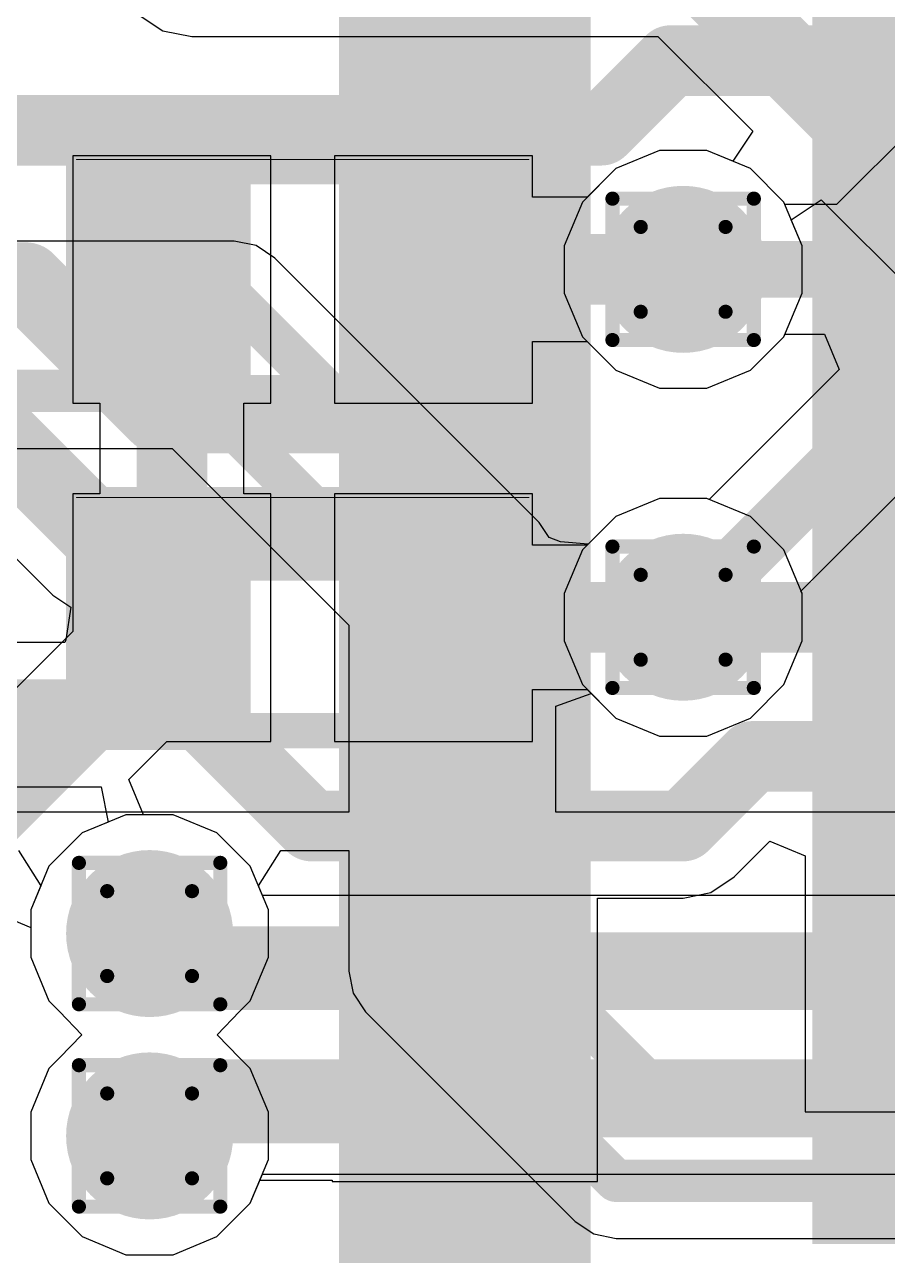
# Model space of a CAD drawing. Header units: inches. Extents: x -6 to 5433, y -4 to 5447.
# Drawn here: x 0.591 to 3.69, y 17.512 to 21.934 of the extents above; entities that cross this region are included whole.
import ezdxf

# ---------------------------------------------------------------- set-up
doc = ezdxf.new("R2010")
doc.units = ezdxf.units.IN
for name, color, linetype in [('Bottom Layer', 5, 'Continuous'), ('Bottom Paste', 16, 'Continuous'), ('Bottom Solder', 6, 'Continuous'), ('Drill Drawing', 1, 'Continuous'), ('Ground', 16, 'Continuous'), ('Power', 76, 'Continuous'), ('Top Layer', 1, 'Continuous'), ('Top Overlay', 2, 'Continuous'), ('Top Paste', 8, 'Continuous'), ('Top Solder', 216, 'Continuous'), ('Via Holes', 16, 'Continuous')]:
    doc.layers.add(name, color=color, linetype=linetype)

msp = doc.modelspace()

# ---------------------------------------------------------------- hatches: boundary and pattern name
at = {"layer": 'Bottom Layer'}
for points in [[(1.8222, 22.2045), (2.5222, 22.2045), (2.5222, 21.9045), (1.8222, 21.9045)], [(3.5222, 21.9545), (4.2222, 21.9545), (4.2222, 21.6545), (3.5222, 21.6545)], [(1.8222, 21.7045), (2.5222, 21.7045), (2.5222, 21.4045), (1.8222, 21.4045)], [(3.5222, 21.4545), (4.2222, 21.4545), (4.2222, 21.1545), (3.5222, 21.1545)], [(1.8222, 21.2045), (2.5222, 21.2045), (2.5222, 20.9045), (1.8222, 20.9045)], [(3.5222, 20.9545), (4.2222, 20.9545), (4.2222, 20.6545), (3.5222, 20.6545)], [(1.8222, 20.7045), (2.5222, 20.7045), (2.5222, 20.4045), (1.8222, 20.4045)], [(3.5222, 20.4545), (4.2222, 20.4545), (4.2222, 20.1545), (3.5222, 20.1545)], [(1.8222, 20.2045), (2.5222, 20.2045), (2.5222, 19.9045), (1.8222, 19.9045)], [(3.5222, 19.9545), (4.2222, 19.9545), (4.2222, 19.6545), (3.5222, 19.6545)], [(1.8222, 19.7045), (2.5222, 19.7045), (2.5222, 19.4045), (1.8222, 19.4045)], [(3.5222, 19.4545), (4.2222, 19.4545), (4.2222, 19.1545), (3.5222, 19.1545)], [(1.8222, 19.2045), (2.5222, 19.2045), (2.5222, 18.9045), (1.8222, 18.9045)], [(3.5222, 18.9545), (4.2222, 18.9545), (4.2222, 18.6545), (3.5222, 18.6545)], [(1.8222, 18.7045), (2.5222, 18.7045), (2.5222, 18.4045), (1.8222, 18.4045)], [(3.5222, 18.4545), (4.2222, 18.4545), (4.2222, 18.1545), (3.5222, 18.1545)], [(1.8222, 18.2045), (2.5222, 18.2045), (2.5222, 17.9045), (1.8222, 17.9045)], [(3.5222, 17.9545), (4.2222, 17.9545), (4.2222, 17.6545), (3.5222, 17.6545)], [(1.8222, 17.7045), (2.5222, 17.7045), (2.5222, 17.4045), (1.8222, 17.4045)]]:
    msp.add_hatch(color=5, dxfattribs=at).paths.add_polyline_path(points)
h = msp.add_hatch(color=5, dxfattribs=at)
edge = h.paths.add_edge_path()
edge.add_arc((2.9565, 21.0545), 0.3, 0, 360)
h = msp.add_hatch(color=5, dxfattribs=at)
edge = h.paths.add_edge_path()
edge.add_arc((2.9565, 19.8045), 0.3, 0, 360)
h = msp.add_hatch(color=5, dxfattribs=at)
edge = h.paths.add_edge_path()
edge.add_arc((1.0396, 18.668), 0.3, 0, 360)
h = msp.add_hatch(color=5, dxfattribs=at)
edge = h.paths.add_edge_path()
edge.add_arc((1.0396, 17.941), 0.3, 0, 360)
at = {"layer": 'Bottom Paste'}
for points in [[(1.8222, 22.2045), (2.5222, 22.2045), (2.5222, 21.9045), (1.8222, 21.9045)], [(3.5222, 21.9545), (4.2222, 21.9545), (4.2222, 21.6545), (3.5222, 21.6545)], [(1.8222, 21.7045), (2.5222, 21.7045), (2.5222, 21.4045), (1.8222, 21.4045)], [(3.5222, 21.4545), (4.2222, 21.4545), (4.2222, 21.1545), (3.5222, 21.1545)], [(1.8222, 21.2045), (2.5222, 21.2045), (2.5222, 20.9045), (1.8222, 20.9045)], [(3.5222, 20.9545), (4.2222, 20.9545), (4.2222, 20.6545), (3.5222, 20.6545)], [(1.8222, 20.7045), (2.5222, 20.7045), (2.5222, 20.4045), (1.8222, 20.4045)], [(3.5222, 20.4545), (4.2222, 20.4545), (4.2222, 20.1545), (3.5222, 20.1545)], [(1.8222, 20.2045), (2.5222, 20.2045), (2.5222, 19.9045), (1.8222, 19.9045)], [(3.5222, 19.9545), (4.2222, 19.9545), (4.2222, 19.6545), (3.5222, 19.6545)], [(1.8222, 19.7045), (2.5222, 19.7045), (2.5222, 19.4045), (1.8222, 19.4045)], [(3.5222, 19.4545), (4.2222, 19.4545), (4.2222, 19.1545), (3.5222, 19.1545)], [(1.8222, 19.2045), (2.5222, 19.2045), (2.5222, 18.9045), (1.8222, 18.9045)], [(3.5222, 18.9545), (4.2222, 18.9545), (4.2222, 18.6545), (3.5222, 18.6545)], [(1.8222, 18.7045), (2.5222, 18.7045), (2.5222, 18.4045), (1.8222, 18.4045)], [(3.5222, 18.4545), (4.2222, 18.4545), (4.2222, 18.1545), (3.5222, 18.1545)], [(1.8222, 18.2045), (2.5222, 18.2045), (2.5222, 17.9045), (1.8222, 17.9045)], [(3.5222, 17.9545), (4.2222, 17.9545), (4.2222, 17.6545), (3.5222, 17.6545)], [(1.8222, 17.7045), (2.5222, 17.7045), (2.5222, 17.4045), (1.8222, 17.4045)]]:
    msp.add_hatch(color=16, dxfattribs=at).paths.add_polyline_path(points)
at = {"layer": 'Bottom Solder'}
for points in [[(1.7206, 22.3061), (2.6238, 22.3061), (2.6238, 21.8029), (1.7206, 21.8029)], [(3.4206, 22.0561), (4.3238, 22.0561), (4.3238, 21.5529), (3.4206, 21.5529)], [(1.7206, 21.8061), (2.6238, 21.8061), (2.6238, 21.3029), (1.7206, 21.3029)], [(3.4206, 21.5561), (4.3238, 21.5561), (4.3238, 21.0529), (3.4206, 21.0529)], [(1.7206, 21.3061), (2.6238, 21.3061), (2.6238, 20.8029), (1.7206, 20.8029)], [(3.4206, 21.0561), (4.3238, 21.0561), (4.3238, 20.5529), (3.4206, 20.5529)], [(1.7206, 20.8061), (2.6238, 20.8061), (2.6238, 20.3029), (1.7206, 20.3029)], [(3.4206, 20.5561), (4.3238, 20.5561), (4.3238, 20.0529), (3.4206, 20.0529)], [(1.7206, 20.3061), (2.6238, 20.3061), (2.6238, 19.8029), (1.7206, 19.8029)], [(3.4206, 20.0561), (4.3238, 20.0561), (4.3238, 19.5529), (3.4206, 19.5529)], [(1.7206, 19.8061), (2.6238, 19.8061), (2.6238, 19.3029), (1.7206, 19.3029)], [(3.4206, 19.5561), (4.3238, 19.5561), (4.3238, 19.0529), (3.4206, 19.0529)], [(1.7206, 19.3061), (2.6238, 19.3061), (2.6238, 18.8029), (1.7206, 18.8029)], [(3.4206, 19.0561), (4.3238, 19.0561), (4.3238, 18.5529), (3.4206, 18.5529)], [(1.7206, 18.8061), (2.6238, 18.8061), (2.6238, 18.3029), (1.7206, 18.3029)], [(3.4206, 18.5561), (4.3238, 18.5561), (4.3238, 18.0529), (3.4206, 18.0529)], [(1.7206, 18.3061), (2.6238, 18.3061), (2.6238, 17.8029), (1.7206, 17.8029)], [(3.4206, 18.0561), (4.3238, 18.0561), (4.3238, 17.5529), (3.4206, 17.5529)], [(1.7206, 17.8061), (2.6238, 17.8061), (2.6238, 17.3029), (1.7206, 17.3029)]]:
    msp.add_hatch(color=6, dxfattribs=at).paths.add_polyline_path(points)
at = {"layer": 'Ground'}
h = msp.add_hatch(color=16, dxfattribs=at)
edge = h.paths.add_edge_path()
edge.add_arc((2.9565, 21.0545), 0.3, 0, 360)
h = msp.add_hatch(color=16, dxfattribs=at)
edge = h.paths.add_edge_path()
edge.add_arc((2.9565, 19.8045), 0.3, 0, 360)
h = msp.add_hatch(color=16, dxfattribs=at)
edge = h.paths.add_edge_path()
edge.add_arc((1.0396, 18.668), 0.3, 0, 360)
h = msp.add_hatch(color=16, dxfattribs=at)
edge = h.paths.add_edge_path()
edge.add_arc((1.0396, 17.941), 0.3, 0, 360)
at = {"layer": 'Power'}
h = msp.add_hatch(color=76, dxfattribs=at)
edge = h.paths.add_edge_path()
edge.add_arc((2.9565, 21.0545), 0.3, 0, 360)
h = msp.add_hatch(color=76, dxfattribs=at)
edge = h.paths.add_edge_path()
edge.add_arc((2.9565, 19.8045), 0.3, 0, 360)
h = msp.add_hatch(color=76, dxfattribs=at)
edge = h.paths.add_edge_path()
edge.add_arc((1.0396, 18.668), 0.3, 0, 360)
h = msp.add_hatch(color=76, dxfattribs=at)
edge = h.paths.add_edge_path()
edge.add_arc((1.0396, 17.941), 0.3, 0, 360)
at = {"layer": 'Top Layer'}
for points in [[(1.3483, 21.3351), (1.3483, 20.7001), (0.8911, 20.7001), (0.8911, 21.3351)], [(2.2881, 21.3351), (2.2881, 20.7001), (1.8309, 20.7001), (1.8309, 21.3351)], [(1.3483, 20.1204), (1.3483, 19.4854), (0.8911, 19.4854), (0.8911, 20.1204)], [(2.2881, 20.1204), (2.2881, 19.4854), (1.8309, 19.4854), (1.8309, 20.1204)]]:
    msp.add_hatch(color=1, dxfattribs=at).paths.add_polyline_path(points)
h = msp.add_hatch(color=1, dxfattribs=at)
edge = h.paths.add_edge_path()
edge.add_arc((2.9565, 21.0545), 0.3, 0, 360)
h = msp.add_hatch(color=1, dxfattribs=at)
edge = h.paths.add_edge_path()
edge.add_arc((2.9565, 19.8045), 0.3, 0, 360)
h = msp.add_hatch(color=1, dxfattribs=at)
edge = h.paths.add_edge_path()
edge.add_arc((1.0396, 18.668), 0.3, 0, 360)
h = msp.add_hatch(color=1, dxfattribs=at)
edge = h.paths.add_edge_path()
edge.add_arc((1.0396, 17.941), 0.3, 0, 360)
at = {"layer": 'Top Paste'}
for points in [[(1.3483, 21.3351), (1.3483, 20.7001), (0.8911, 20.7001), (0.8911, 21.3351)], [(2.2881, 21.3351), (2.2881, 20.7001), (1.8309, 20.7001), (1.8309, 21.3351)], [(1.3483, 20.1204), (1.3483, 19.4854), (0.8911, 19.4854), (0.8911, 20.1204)], [(2.2881, 20.1204), (2.2881, 19.4854), (1.8309, 19.4854), (1.8309, 20.1204)]]:
    msp.add_hatch(color=8, dxfattribs=at).paths.add_polyline_path(points)
at = {"layer": 'Top Solder'}
for points in [[(1.4033, 21.3901), (1.4033, 20.6451), (0.8361, 20.6451), (0.8361, 21.3901)], [(2.3431, 21.3901), (2.3431, 20.6451), (1.7759, 20.6451), (1.7759, 21.3901)], [(1.4033, 20.1754), (1.4033, 19.4304), (0.8361, 19.4304), (0.8361, 20.1754)], [(2.3431, 20.1754), (2.3431, 19.4304), (1.7759, 19.4304), (1.7759, 20.1754)]]:
    msp.add_hatch(color=216, dxfattribs=at).paths.add_polyline_path(points)
at = {"layer": 'Via Holes'}
h = msp.add_hatch(color=7, dxfattribs=at)
edge = h.paths.add_edge_path()
edge.add_arc((2.9565, 21.0545), 0.15, 0, 360)
h = msp.add_hatch(color=7, dxfattribs=at)
edge = h.paths.add_edge_path()
edge.add_arc((2.9565, 19.8045), 0.15, 0, 360)
h = msp.add_hatch(color=7, dxfattribs=at)
edge = h.paths.add_edge_path()
edge.add_arc((1.0396, 18.668), 0.15, 0, 360)
h = msp.add_hatch(color=7, dxfattribs=at)
edge = h.paths.add_edge_path()
edge.add_arc((1.0396, 17.941), 0.15, 0, 360)

# ---------------------------------------------------------------- linework, layer by layer
at = {"layer": 'Bottom Layer'}
for p, q in [((0.293, 20.2825), (0.692, 19.8836)), ((0.692, 19.8836), (0.7565, 19.8404)), ((0.7565, 19.8404), (0.7392, 19.7228)), ((0.7392, 19.7228), (0.7354, 19.7134)), ((0.7354, 19.7134), (0.2194, 19.7134)), ((0.2194, 19.1955), (0.8654, 19.1955)), ((0.8654, 19.1955), (0.8907, 19.0685)), ((0.8907, 19.0685), (0.7977, 19.0299)), ((0.7977, 19.0299), (0.6776, 18.9098)), ((3.1396, 18.8713), (3.2682, 18.9999)), ((3.2682, 18.9999), (3.3952, 18.9473)), ((3.3952, 18.9473), (3.3952, 18.0275)), ((0.6776, 18.9098), (0.6126, 18.7529)), ((3.0556, 18.8152), (3.1396, 18.8713)), ((2.6492, 17.7775), (2.6492, 18.7955)), ((2.6492, 18.7955), (2.9565, 18.7955)), ((2.9565, 18.7955), (3.0556, 18.8152)), ((0.6126, 18.7529), (0.6126, 18.583)), ((0.6126, 18.583), (0.6776, 18.4261)), ((0.6776, 18.4261), (0.7162, 18.3874)), ((0.7162, 18.3874), (0.7962, 18.3045)), ((0.7962, 18.3045), (0.7162, 18.2215)), ((0.7162, 18.2215), (0.6776, 18.1828)), ((0.6776, 18.1828), (0.6126, 18.0259)), ((0.6126, 18.0259), (0.6126, 17.856)), ((3.3952, 18.0275), (4.2108, 18.0275)), ((0.6126, 17.856), (0.6776, 17.6991)), ((1.4015, 17.6991), (1.4361, 17.7825)), ((1.4361, 17.7825), (1.6952, 17.7825)), ((1.6952, 17.7825), (1.6952, 17.7775)), ((1.6952, 17.7775), (2.6492, 17.7775)), ((0.6776, 17.6991), (0.7977, 17.579)), ((1.2814, 17.579), (1.4015, 17.6991)), ((0.7977, 17.579), (0.9546, 17.514)), ((1.1245, 17.514), (1.2814, 17.579)), ((0.9546, 17.514), (1.1245, 17.514))]:
    msp.add_line(p, q, dxfattribs=at)
for points in [[(2.1508, 22.0759, 0.2794, 0.2794, 0), (2.1722, 22.0545, 0.2794, 0.2794, 0)], [(2.6622, 21.5545, 0.254, 0.254, 0), (2.9122, 21.8045, 0.254, 0.254, 0)], [(2.9122, 21.8045, 0.254, 0.254, 0), (3.8722, 21.8045, 0.254, 0.254, 0)], [(0.2245, 21.5545, 0.254, 0.254, 0), (2.1722, 21.5545, 0.254, 0.254, 0)], [(2.1722, 21.5545, 0.254, 0.254, 0), (2.6622, 21.5545, 0.254, 0.254, 0)], [(-0.4445, 21.0117, 0.2794, 0.2794, 0), (0.595, 21.0117, 0.2794, 0.2794, 0)], [(0.595, 21.0117, 0.2794, 0.2794, 0), (1.0736, 20.5331, 0.2794, 0.2794, 0)], [(2.1722, 21.0545, 0.254, 0.254, 0), (2.1952, 21.0315, 0.254, 0.254, 0)], [(2.1952, 21.0315, 0.254, 0.254, 0), (2.2182, 21.0545, 0.254, 0.254, 0)], [(2.2182, 21.0545, 0.254, 0.254, 0), (2.9565, 21.0545, 0.254, 0.254, 0)], [(0.4056, 20.5545, 0.2794, 0.2794, 0), (0.8842, 20.0759, 0.2794, 0.2794, 0)], [(1.0736, 20.5331, 0.2794, 0.2794, 0), (2.1722, 20.5331, 0.2794, 0.2794, 0)], [(2.1722, 20.5331, 0.2794, 0.2794, 0), (2.1722, 20.5545, 0.2794, 0.2794, 0)], [(0.8842, 20.0759, 0.2794, 0.2794, 0), (2.1722, 20.0759, 0.2794, 0.2794, 0)], [(2.1722, 20.0545, 0.2794, 0.2794, 0), (2.1722, 20.0759, 0.2794, 0.2794, 0)], [(2.9565, 19.8045, 0.254, 0.254, 0), (3.8722, 19.8045, 0.254, 0.254, 0)], [(-0.1255, 19.4545, 0.254, 0.254, 0), (1.2214, 19.4545, 0.254, 0.254, 0)], [(1.2214, 19.4545, 0.254, 0.254, 0), (1.6214, 19.0545, 0.254, 0.254, 0)], [(2.9565, 19.0545, 0.254, 0.254, 0), (3.2065, 19.3045, 0.254, 0.254, 0)], [(3.2065, 19.3045, 0.254, 0.254, 0), (3.8722, 19.3045, 0.254, 0.254, 0)], [(1.6214, 19.0545, 0.254, 0.254, 0), (2.1722, 19.0545, 0.254, 0.254, 0)], [(2.1722, 19.0545, 0.254, 0.254, 0), (2.9565, 19.0545, 0.254, 0.254, 0)], [(1.0396, 18.668, 0.2794, 0.2794, 0), (1.1531, 18.5545, 0.2794, 0.2794, 0)], [(1.1531, 18.5545, 0.2794, 0.2794, 0), (2.1722, 18.5545, 0.2794, 0.2794, 0)], [(1.0396, 17.941, 0.2794, 0.2794, 0), (1.1531, 18.0545, 0.2794, 0.2794, 0)], [(1.1531, 18.0545, 0.2794, 0.2794, 0), (2.1722, 18.0545, 0.2794, 0.2794, 0)]]:
    msp.add_lwpolyline(points, format="xyseb", dxfattribs=at)
for points in [[(2.1024, 22.0545, 0.1397, 0.1397, 1), (2.2421, 22.0545, 0.1397, 0.1397, 1)], [(2.8487, 21.8045, 0.127, 0.127, 1), (2.9757, 21.8045, 0.127, 0.127, 1)], [(2.8487, 21.8045, 0.127, 0.127, 1), (2.9757, 21.8045, 0.127, 0.127, 1)], [(2.1087, 21.5545, 0.127, 0.127, 1), (2.2357, 21.5545, 0.127, 0.127, 1)], [(2.1087, 21.5545, 0.127, 0.127, 1), (2.2357, 21.5545, 0.127, 0.127, 1)], [(2.5987, 21.5545, 0.127, 0.127, 1), (2.7257, 21.5545, 0.127, 0.127, 1)], [(2.5987, 21.5545, 0.127, 0.127, 1), (2.7257, 21.5545, 0.127, 0.127, 1)], [(0.5252, 21.0117, 0.1397, 0.1397, 1), (0.6649, 21.0117, 0.1397, 0.1397, 1)], [(0.5252, 21.0117, 0.1397, 0.1397, 1), (0.6649, 21.0117, 0.1397, 0.1397, 1)], [(2.1087, 21.0545, 0.127, 0.127, 1), (2.2357, 21.0545, 0.127, 0.127, 1)], [(2.1317, 21.0315, 0.127, 0.127, 1), (2.2587, 21.0315, 0.127, 0.127, 1)], [(2.1317, 21.0315, 0.127, 0.127, 1), (2.2587, 21.0315, 0.127, 0.127, 1)], [(2.1547, 21.0545, 0.127, 0.127, 1), (2.2817, 21.0545, 0.127, 0.127, 1)], [(2.1547, 21.0545, 0.127, 0.127, 1), (2.2817, 21.0545, 0.127, 0.127, 1)], [(2.893, 21.0545, 0.127, 0.127, 1), (3.02, 21.0545, 0.127, 0.127, 1)], [(1.0038, 20.5331, 0.1397, 0.1397, 1), (1.1435, 20.5331, 0.1397, 0.1397, 1)], [(1.0038, 20.5331, 0.1397, 0.1397, 1), (1.1435, 20.5331, 0.1397, 0.1397, 1)], [(2.1024, 20.5545, 0.1397, 0.1397, 1), (2.2421, 20.5545, 0.1397, 0.1397, 1)], [(2.1024, 20.5331, 0.1397, 0.1397, 1), (2.2421, 20.5331, 0.1397, 0.1397, 1)], [(2.1024, 20.5331, 0.1397, 0.1397, 1), (2.2421, 20.5331, 0.1397, 0.1397, 1)], [(0.8144, 20.0759, 0.1397, 0.1397, 1), (0.9541, 20.0759, 0.1397, 0.1397, 1)], [(0.8144, 20.0759, 0.1397, 0.1397, 1), (0.9541, 20.0759, 0.1397, 0.1397, 1)], [(2.1024, 20.0759, 0.1397, 0.1397, 1), (2.2421, 20.0759, 0.1397, 0.1397, 1)], [(2.1024, 20.0759, 0.1397, 0.1397, 1), (2.2421, 20.0759, 0.1397, 0.1397, 1)], [(2.1024, 20.0545, 0.1397, 0.1397, 1), (2.2421, 20.0545, 0.1397, 0.1397, 1)], [(2.893, 19.8045, 0.127, 0.127, 1), (3.02, 19.8045, 0.127, 0.127, 1)], [(1.1579, 19.4545, 0.127, 0.127, 1), (1.2849, 19.4545, 0.127, 0.127, 1)], [(1.1579, 19.4545, 0.127, 0.127, 1), (1.2849, 19.4545, 0.127, 0.127, 1)], [(3.143, 19.3045, 0.127, 0.127, 1), (3.27, 19.3045, 0.127, 0.127, 1)], [(3.143, 19.3045, 0.127, 0.127, 1), (3.27, 19.3045, 0.127, 0.127, 1)], [(1.5579, 19.0545, 0.127, 0.127, 1), (1.6849, 19.0545, 0.127, 0.127, 1)], [(1.5579, 19.0545, 0.127, 0.127, 1), (1.6849, 19.0545, 0.127, 0.127, 1)], [(2.1087, 19.0545, 0.127, 0.127, 1), (2.2357, 19.0545, 0.127, 0.127, 1)], [(2.1087, 19.0545, 0.127, 0.127, 1), (2.2357, 19.0545, 0.127, 0.127, 1)], [(2.893, 19.0545, 0.127, 0.127, 1), (3.02, 19.0545, 0.127, 0.127, 1)], [(2.893, 19.0545, 0.127, 0.127, 1), (3.02, 19.0545, 0.127, 0.127, 1)], [(0.9697, 18.668, 0.1397, 0.1397, 1), (1.1094, 18.668, 0.1397, 0.1397, 1)], [(1.0832, 18.5545, 0.1397, 0.1397, 1), (1.2229, 18.5545, 0.1397, 0.1397, 1)], [(1.0832, 18.5545, 0.1397, 0.1397, 1), (1.2229, 18.5545, 0.1397, 0.1397, 1)], [(2.1024, 18.5545, 0.1397, 0.1397, 1), (2.2421, 18.5545, 0.1397, 0.1397, 1)], [(1.0832, 18.0545, 0.1397, 0.1397, 1), (1.2229, 18.0545, 0.1397, 0.1397, 1)], [(1.0832, 18.0545, 0.1397, 0.1397, 1), (1.2229, 18.0545, 0.1397, 0.1397, 1)], [(2.1024, 18.0545, 0.1397, 0.1397, 1), (2.2421, 18.0545, 0.1397, 0.1397, 1)], [(0.9697, 17.941, 0.1397, 0.1397, 1), (1.1094, 17.941, 0.1397, 0.1397, 1)]]:
    msp.add_lwpolyline(points, format="xyseb", close=True, dxfattribs=at)
at = {"layer": 'Drill Drawing'}
for points in [[(2.7025, 21.3085, 0.0508, 0.0508, 0), (3.2105, 21.3085, 0.0508, 0.0508, 0)], [(2.7025, 20.8005, 0.0508, 0.0508, 0), (2.7025, 21.3085, 0.0508, 0.0508, 0)], [(3.2105, 20.8005, 0.0508, 0.0508, 0), (3.2105, 21.3085, 0.0508, 0.0508, 0)], [(2.8041, 21.2069, 0.0508, 0.0508, 0), (3.1089, 21.2069, 0.0508, 0.0508, 0)], [(2.8041, 20.9021, 0.0508, 0.0508, 0), (2.8041, 21.2069, 0.0508, 0.0508, 0)], [(3.1089, 20.9021, 0.0508, 0.0508, 0), (3.1089, 21.2069, 0.0508, 0.0508, 0)], [(2.8041, 20.9021, 0.0508, 0.0508, 0), (3.1089, 20.9021, 0.0508, 0.0508, 0)], [(2.7025, 20.8005, 0.0508, 0.0508, 0), (3.2105, 20.8005, 0.0508, 0.0508, 0)], [(2.7025, 20.0585, 0.0508, 0.0508, 0), (3.2105, 20.0585, 0.0508, 0.0508, 0)], [(2.7025, 19.5505, 0.0508, 0.0508, 0), (2.7025, 20.0585, 0.0508, 0.0508, 0)], [(3.2105, 19.5505, 0.0508, 0.0508, 0), (3.2105, 20.0585, 0.0508, 0.0508, 0)], [(2.8041, 19.9569, 0.0508, 0.0508, 0), (3.1089, 19.9569, 0.0508, 0.0508, 0)], [(2.8041, 19.6521, 0.0508, 0.0508, 0), (2.8041, 19.9569, 0.0508, 0.0508, 0)], [(3.1089, 19.6521, 0.0508, 0.0508, 0), (3.1089, 19.9569, 0.0508, 0.0508, 0)], [(2.8041, 19.6521, 0.0508, 0.0508, 0), (3.1089, 19.6521, 0.0508, 0.0508, 0)], [(2.7025, 19.5505, 0.0508, 0.0508, 0), (3.2105, 19.5505, 0.0508, 0.0508, 0)], [(0.7856, 18.922, 0.0508, 0.0508, 0), (1.2936, 18.922, 0.0508, 0.0508, 0)], [(0.7856, 18.414, 0.0508, 0.0508, 0), (0.7856, 18.922, 0.0508, 0.0508, 0)], [(1.2936, 18.414, 0.0508, 0.0508, 0), (1.2936, 18.922, 0.0508, 0.0508, 0)], [(0.8872, 18.8204, 0.0508, 0.0508, 0), (1.192, 18.8204, 0.0508, 0.0508, 0)], [(0.8872, 18.5156, 0.0508, 0.0508, 0), (0.8872, 18.8204, 0.0508, 0.0508, 0)], [(1.192, 18.5156, 0.0508, 0.0508, 0), (1.192, 18.8204, 0.0508, 0.0508, 0)], [(0.8872, 18.5156, 0.0508, 0.0508, 0), (1.192, 18.5156, 0.0508, 0.0508, 0)], [(0.7856, 18.414, 0.0508, 0.0508, 0), (1.2936, 18.414, 0.0508, 0.0508, 0)], [(0.7856, 18.195, 0.0508, 0.0508, 0), (1.2936, 18.195, 0.0508, 0.0508, 0)], [(0.7856, 17.687, 0.0508, 0.0508, 0), (0.7856, 18.195, 0.0508, 0.0508, 0)], [(1.2936, 17.687, 0.0508, 0.0508, 0), (1.2936, 18.195, 0.0508, 0.0508, 0)], [(0.8872, 18.0934, 0.0508, 0.0508, 0), (1.192, 18.0934, 0.0508, 0.0508, 0)], [(0.8872, 17.7886, 0.0508, 0.0508, 0), (0.8872, 18.0934, 0.0508, 0.0508, 0)], [(1.192, 17.7886, 0.0508, 0.0508, 0), (1.192, 18.0934, 0.0508, 0.0508, 0)], [(0.8872, 17.7886, 0.0508, 0.0508, 0), (1.192, 17.7886, 0.0508, 0.0508, 0)], [(0.7856, 17.687, 0.0508, 0.0508, 0), (1.2936, 17.687, 0.0508, 0.0508, 0)]]:
    msp.add_lwpolyline(points, format="xyseb", dxfattribs=at)
for points in [[(2.6898, 21.3085, 0.0254, 0.0254, 1), (2.7152, 21.3085, 0.0254, 0.0254, 1)], [(2.6898, 21.3085, 0.0254, 0.0254, 1), (2.7152, 21.3085, 0.0254, 0.0254, 1)], [(3.1978, 21.3085, 0.0254, 0.0254, 1), (3.2232, 21.3085, 0.0254, 0.0254, 1)], [(3.1978, 21.3085, 0.0254, 0.0254, 1), (3.2232, 21.3085, 0.0254, 0.0254, 1)], [(2.7914, 21.2069, 0.0254, 0.0254, 1), (2.8168, 21.2069, 0.0254, 0.0254, 1)], [(2.7914, 21.2069, 0.0254, 0.0254, 1), (2.8168, 21.2069, 0.0254, 0.0254, 1)], [(3.0962, 21.2069, 0.0254, 0.0254, 1), (3.1216, 21.2069, 0.0254, 0.0254, 1)], [(3.0962, 21.2069, 0.0254, 0.0254, 1), (3.1216, 21.2069, 0.0254, 0.0254, 1)], [(2.7914, 20.9021, 0.0254, 0.0254, 1), (2.8168, 20.9021, 0.0254, 0.0254, 1)], [(2.7914, 20.9021, 0.0254, 0.0254, 1), (2.8168, 20.9021, 0.0254, 0.0254, 1)], [(3.0962, 20.9021, 0.0254, 0.0254, 1), (3.1216, 20.9021, 0.0254, 0.0254, 1)], [(3.0962, 20.9021, 0.0254, 0.0254, 1), (3.1216, 20.9021, 0.0254, 0.0254, 1)], [(2.6898, 20.8005, 0.0254, 0.0254, 1), (2.7152, 20.8005, 0.0254, 0.0254, 1)], [(2.6898, 20.8005, 0.0254, 0.0254, 1), (2.7152, 20.8005, 0.0254, 0.0254, 1)], [(3.1978, 20.8005, 0.0254, 0.0254, 1), (3.2232, 20.8005, 0.0254, 0.0254, 1)], [(3.1978, 20.8005, 0.0254, 0.0254, 1), (3.2232, 20.8005, 0.0254, 0.0254, 1)], [(2.6898, 20.0585, 0.0254, 0.0254, 1), (2.7152, 20.0585, 0.0254, 0.0254, 1)], [(2.6898, 20.0585, 0.0254, 0.0254, 1), (2.7152, 20.0585, 0.0254, 0.0254, 1)], [(3.1978, 20.0585, 0.0254, 0.0254, 1), (3.2232, 20.0585, 0.0254, 0.0254, 1)], [(3.1978, 20.0585, 0.0254, 0.0254, 1), (3.2232, 20.0585, 0.0254, 0.0254, 1)], [(2.7914, 19.9569, 0.0254, 0.0254, 1), (2.8168, 19.9569, 0.0254, 0.0254, 1)], [(2.7914, 19.9569, 0.0254, 0.0254, 1), (2.8168, 19.9569, 0.0254, 0.0254, 1)], [(3.0962, 19.9569, 0.0254, 0.0254, 1), (3.1216, 19.9569, 0.0254, 0.0254, 1)], [(3.0962, 19.9569, 0.0254, 0.0254, 1), (3.1216, 19.9569, 0.0254, 0.0254, 1)], [(2.7914, 19.6521, 0.0254, 0.0254, 1), (2.8168, 19.6521, 0.0254, 0.0254, 1)], [(2.7914, 19.6521, 0.0254, 0.0254, 1), (2.8168, 19.6521, 0.0254, 0.0254, 1)], [(3.0962, 19.6521, 0.0254, 0.0254, 1), (3.1216, 19.6521, 0.0254, 0.0254, 1)], [(3.0962, 19.6521, 0.0254, 0.0254, 1), (3.1216, 19.6521, 0.0254, 0.0254, 1)], [(2.6898, 19.5505, 0.0254, 0.0254, 1), (2.7152, 19.5505, 0.0254, 0.0254, 1)], [(2.6898, 19.5505, 0.0254, 0.0254, 1), (2.7152, 19.5505, 0.0254, 0.0254, 1)], [(3.1978, 19.5505, 0.0254, 0.0254, 1), (3.2232, 19.5505, 0.0254, 0.0254, 1)], [(3.1978, 19.5505, 0.0254, 0.0254, 1), (3.2232, 19.5505, 0.0254, 0.0254, 1)], [(0.7729, 18.922, 0.0254, 0.0254, 1), (0.7983, 18.922, 0.0254, 0.0254, 1)], [(0.7729, 18.922, 0.0254, 0.0254, 1), (0.7983, 18.922, 0.0254, 0.0254, 1)], [(1.2809, 18.922, 0.0254, 0.0254, 1), (1.3063, 18.922, 0.0254, 0.0254, 1)], [(1.2809, 18.922, 0.0254, 0.0254, 1), (1.3063, 18.922, 0.0254, 0.0254, 1)], [(0.8745, 18.8204, 0.0254, 0.0254, 1), (0.8999, 18.8204, 0.0254, 0.0254, 1)], [(0.8745, 18.8204, 0.0254, 0.0254, 1), (0.8999, 18.8204, 0.0254, 0.0254, 1)], [(1.1793, 18.8204, 0.0254, 0.0254, 1), (1.2047, 18.8204, 0.0254, 0.0254, 1)], [(1.1793, 18.8204, 0.0254, 0.0254, 1), (1.2047, 18.8204, 0.0254, 0.0254, 1)], [(0.8745, 18.5156, 0.0254, 0.0254, 1), (0.8999, 18.5156, 0.0254, 0.0254, 1)], [(0.8745, 18.5156, 0.0254, 0.0254, 1), (0.8999, 18.5156, 0.0254, 0.0254, 1)], [(1.1793, 18.5156, 0.0254, 0.0254, 1), (1.2047, 18.5156, 0.0254, 0.0254, 1)], [(1.1793, 18.5156, 0.0254, 0.0254, 1), (1.2047, 18.5156, 0.0254, 0.0254, 1)], [(0.7729, 18.414, 0.0254, 0.0254, 1), (0.7983, 18.414, 0.0254, 0.0254, 1)], [(0.7729, 18.414, 0.0254, 0.0254, 1), (0.7983, 18.414, 0.0254, 0.0254, 1)], [(1.2809, 18.414, 0.0254, 0.0254, 1), (1.3063, 18.414, 0.0254, 0.0254, 1)], [(1.2809, 18.414, 0.0254, 0.0254, 1), (1.3063, 18.414, 0.0254, 0.0254, 1)], [(0.7729, 18.195, 0.0254, 0.0254, 1), (0.7983, 18.195, 0.0254, 0.0254, 1)], [(0.7729, 18.195, 0.0254, 0.0254, 1), (0.7983, 18.195, 0.0254, 0.0254, 1)], [(1.2809, 18.195, 0.0254, 0.0254, 1), (1.3063, 18.195, 0.0254, 0.0254, 1)], [(1.2809, 18.195, 0.0254, 0.0254, 1), (1.3063, 18.195, 0.0254, 0.0254, 1)], [(0.8745, 18.0934, 0.0254, 0.0254, 1), (0.8999, 18.0934, 0.0254, 0.0254, 1)], [(0.8745, 18.0934, 0.0254, 0.0254, 1), (0.8999, 18.0934, 0.0254, 0.0254, 1)], [(1.1793, 18.0934, 0.0254, 0.0254, 1), (1.2047, 18.0934, 0.0254, 0.0254, 1)], [(1.1793, 18.0934, 0.0254, 0.0254, 1), (1.2047, 18.0934, 0.0254, 0.0254, 1)], [(0.8745, 17.7886, 0.0254, 0.0254, 1), (0.8999, 17.7886, 0.0254, 0.0254, 1)], [(0.8745, 17.7886, 0.0254, 0.0254, 1), (0.8999, 17.7886, 0.0254, 0.0254, 1)], [(1.1793, 17.7886, 0.0254, 0.0254, 1), (1.2047, 17.7886, 0.0254, 0.0254, 1)], [(1.1793, 17.7886, 0.0254, 0.0254, 1), (1.2047, 17.7886, 0.0254, 0.0254, 1)], [(0.7729, 17.687, 0.0254, 0.0254, 1), (0.7983, 17.687, 0.0254, 0.0254, 1)], [(0.7729, 17.687, 0.0254, 0.0254, 1), (0.7983, 17.687, 0.0254, 0.0254, 1)], [(1.2809, 17.687, 0.0254, 0.0254, 1), (1.3063, 17.687, 0.0254, 0.0254, 1)], [(1.2809, 17.687, 0.0254, 0.0254, 1), (1.3063, 17.687, 0.0254, 0.0254, 1)]]:
    msp.add_lwpolyline(points, format="xyseb", close=True, dxfattribs=at)
at = {"layer": 'Ground'}
for p, q in [((6.822, 24.6016), (3.5079, 21.2875)), ((2.8715, 21.4815), (2.7146, 21.4164)), ((3.0414, 21.4815), (2.8715, 21.4815)), ((3.1983, 21.4164), (3.0414, 21.4815)), ((2.7146, 21.4164), (2.5945, 21.2963)), ((3.3185, 21.2963), (3.1983, 21.4164)), ((2.5945, 21.2963), (2.5295, 21.1394)), ((3.3221, 21.2875), (3.3185, 21.2963)), ((3.5079, 21.2875), (3.3221, 21.2875)), ((2.5295, 21.1394), (2.5295, 20.9695)), ((2.5295, 20.9695), (2.5945, 20.8126)), ((2.5945, 20.8126), (2.7146, 20.6925)), ((3.1983, 20.6925), (3.3185, 20.8126)), ((3.3185, 20.8126), (3.3221, 20.8214)), ((3.3221, 20.8214), (3.4642, 20.8214)), ((3.4642, 20.8214), (3.5168, 20.6944)), ((2.7146, 20.6925), (2.8715, 20.6275)), ((3.0414, 20.6275), (3.1983, 20.6925)), ((3.5168, 20.6944), (3.0502, 20.2278)), ((2.8715, 20.6275), (3.0414, 20.6275)), ((3.3798, 19.8982), (3.9837, 20.5021)), ((2.8715, 20.2315), (2.7146, 20.1664)), ((3.0414, 20.2315), (2.8715, 20.2315)), ((3.0502, 20.2278), (3.0414, 20.2315)), ((2.7146, 20.1664), (2.5945, 20.0463)), ((2.5945, 20.0463), (2.5295, 19.8894)), ((2.5295, 19.8894), (2.5295, 19.7195)), ((3.3835, 19.8894), (3.3798, 19.8982)), ((3.3835, 19.7195), (3.3835, 19.8894)), ((2.5295, 19.7195), (2.5945, 19.5626)), ((3.3185, 19.5626), (3.3835, 19.7195)), ((2.5945, 19.5626), (2.7146, 19.4425)), ((3.1983, 19.4425), (3.3185, 19.5626)), ((2.7146, 19.4425), (2.8715, 19.3775)), ((3.0414, 19.3775), (3.1983, 19.4425)), ((2.8715, 19.3775), (3.0414, 19.3775)), ((0.9546, 19.095), (0.7977, 19.0299)), ((1.1245, 19.095), (0.9546, 19.095)), ((1.2814, 19.0299), (1.1245, 19.095)), ((0.7977, 19.0299), (0.6776, 18.9098)), ((1.4015, 18.9098), (1.2814, 19.0299)), ((0.6776, 18.9098), (0.6126, 18.7529)), ((1.4666, 18.7529), (1.4015, 18.9098)), ((0.6126, 18.7529), (0.6126, 18.583)), ((1.4666, 18.583), (1.4666, 18.7529)), ((0.6126, 18.583), (0.6776, 18.4261)), ((1.4015, 18.4261), (1.4666, 18.583)), ((0.6776, 18.4261), (0.7162, 18.3874)), ((1.3629, 18.3874), (1.4015, 18.4261)), ((0.7162, 18.3874), (0.7962, 18.3045)), ((1.2829, 18.3045), (1.3629, 18.3874)), ((0.7962, 18.3045), (0.7162, 18.2215)), ((1.3629, 18.2215), (1.2829, 18.3045)), ((0.7162, 18.2215), (0.6776, 18.1828)), ((1.4015, 18.1828), (1.3629, 18.2215)), ((0.6776, 18.1828), (0.6126, 18.0259)), ((1.4666, 18.0259), (1.4015, 18.1828)), ((0.6126, 18.0259), (0.6126, 17.856)), ((1.4666, 17.856), (1.4666, 18.0259)), ((0.6126, 17.856), (0.6776, 17.6991)), ((1.4015, 17.6991), (1.4666, 17.856)), ((0.6776, 17.6991), (0.7977, 17.579)), ((1.2814, 17.579), (1.4015, 17.6991)), ((0.7977, 17.579), (0.9546, 17.514)), ((1.1245, 17.514), (1.2814, 17.579)), ((0.9546, 17.514), (1.1245, 17.514))]:
    msp.add_line(p, q, dxfattribs=at)
for points in [[(3.6044, 21.0545, 0.2032, 0.2032, 0), (6.9868, 24.4368, 0.2032, 0.2032, 0)], [(2.9565, 19.8045, 0.2032, 0.2032, 0), (6.8876, 23.7356, 0.2032, 0.2032, 0)], [(2.9565, 21.0545, 0.2032, 0.2032, 0), (3.6044, 21.0545, 0.2032, 0.2032, 0)]]:
    msp.add_lwpolyline(points, format="xyseb", dxfattribs=at)
for points in [[(2.9057, 21.0545, 0.1016, 0.1016, 1), (3.0073, 21.0545, 0.1016, 0.1016, 1)], [(3.5536, 21.0545, 0.1016, 0.1016, 1), (3.6552, 21.0545, 0.1016, 0.1016, 1)], [(3.5536, 21.0545, 0.1016, 0.1016, 1), (3.6552, 21.0545, 0.1016, 0.1016, 1)], [(2.9057, 19.8045, 0.1016, 0.1016, 1), (3.0073, 19.8045, 0.1016, 0.1016, 1)]]:
    msp.add_lwpolyline(points, format="xyseb", close=True, dxfattribs=at)
at = {"layer": 'Power'}
for p, q in [((2.8715, 21.4815), (2.7146, 21.4164)), ((3.0414, 21.4815), (2.8715, 21.4815)), ((3.1983, 21.4164), (3.0414, 21.4815)), ((2.7146, 21.4164), (2.5945, 21.2963)), ((3.3185, 21.2963), (3.1983, 21.4164)), ((2.5945, 21.2963), (2.5295, 21.1394)), ((3.3835, 21.1394), (3.3185, 21.2963)), ((1.3431, 21.1553), (-0.1524, 21.1553)), ((1.4224, 21.1396), (1.3431, 21.1553)), ((1.3431, 21.1553), (1.3431, 21.1553)), ((1.4896, 21.0947), (1.4224, 21.1396)), ((2.5295, 21.1394), (2.5295, 20.9695)), ((3.3835, 20.9695), (3.3835, 21.1394)), ((2.4389, 20.1454), (1.4896, 21.0947)), ((2.5295, 20.9695), (2.5945, 20.8126)), ((3.3185, 20.8126), (3.3835, 20.9695)), ((2.5945, 20.8126), (2.7146, 20.6925)), ((3.1983, 20.6925), (3.3185, 20.8126)), ((2.7146, 20.6925), (2.8715, 20.6275)), ((3.0414, 20.6275), (3.1983, 20.6925)), ((2.8715, 20.6275), (3.0414, 20.6275)), ((-0.1524, 20.4108), (1.1205, 20.4108)), ((1.1205, 20.4108), (1.755, 19.7763)), ((2.8715, 20.2315), (2.7146, 20.1664)), ((3.0414, 20.2315), (2.8715, 20.2315)), ((3.1983, 20.1664), (3.0414, 20.2315)), ((2.7146, 20.1664), (2.6155, 20.0673)), ((3.3185, 20.0463), (3.1983, 20.1664)), ((2.4389, 20.1453), (2.4389, 20.1454)), ((2.4754, 20.0907), (2.4389, 20.1453)), ((2.5163, 20.0755), (2.4754, 20.0907)), ((2.6155, 20.0673), (2.5163, 20.0755)), ((3.3835, 19.8894), (3.3185, 20.0463)), ((3.3835, 19.7195), (3.3835, 19.8894)), ((1.755, 19.7763), (1.755, 19.1043)), ((3.3185, 19.5626), (3.3835, 19.7195)), ((3.1983, 19.4425), (3.3185, 19.5626)), ((2.4996, 19.4851), (2.6266, 19.5305)), ((2.6266, 19.5305), (2.7146, 19.4425)), ((2.4996, 19.1043), (2.4996, 19.4851)), ((2.7146, 19.4425), (2.8715, 19.3775)), ((3.0414, 19.3775), (3.1983, 19.4425)), ((2.8715, 19.3775), (3.0414, 19.3775)), ((1.755, 19.1043), (-1.5494, 19.1043)), ((4.5988, 19.1043), (2.4996, 19.1043)), ((0.5686, 18.9668), (0.6486, 18.8398)), ((1.4305, 18.8398), (1.5105, 18.9668)), ((1.5105, 18.9668), (1.755, 18.9668)), ((1.755, 18.9668), (1.755, 18.5331)), ((0.6486, 18.8398), (0.6126, 18.7529)), ((1.4666, 18.7529), (1.4305, 18.8398)), ((0.6126, 18.7529), (0.6126, 18.583)), ((1.4666, 18.583), (1.4666, 18.7529)), ((0.6126, 18.583), (0.6776, 18.4261)), ((1.4015, 18.4261), (1.4666, 18.583)), ((1.755, 18.5331), (1.755, 18.5331)), ((1.755, 18.5331), (1.7708, 18.4538)), ((1.7708, 18.4538), (1.8157, 18.3866)), ((0.6776, 18.4261), (0.7162, 18.3874)), ((1.3629, 18.3874), (1.4015, 18.4261)), ((0.7162, 18.3874), (0.7962, 18.3045)), ((1.2829, 18.3045), (1.3629, 18.3874)), ((1.8157, 18.3866), (2.5688, 17.6335)), ((0.7962, 18.3045), (0.7162, 18.2215)), ((1.3629, 18.2215), (1.2829, 18.3045)), ((0.7162, 18.2215), (0.6776, 18.1828)), ((1.4015, 18.1828), (1.3629, 18.2215)), ((0.6776, 18.1828), (0.6126, 18.0259)), ((1.4666, 18.0259), (1.4015, 18.1828)), ((0.6126, 18.0259), (0.6126, 17.856)), ((1.4666, 17.856), (1.4666, 18.0259)), ((0.6126, 17.856), (0.6776, 17.6991)), ((1.4015, 17.6991), (1.4666, 17.856)), ((0.6776, 17.6991), (0.7977, 17.579)), ((1.2814, 17.579), (1.4015, 17.6991)), ((2.5688, 17.6335), (2.636, 17.5886)), ((0.7977, 17.579), (0.9546, 17.514)), ((1.1245, 17.514), (1.2814, 17.579)), ((2.636, 17.5886), (2.7153, 17.5728)), ((2.7153, 17.5728), (2.7153, 17.5728)), ((2.7153, 17.5728), (4.9476, 17.5728)), ((0.9546, 17.514), (1.1245, 17.514))]:
    msp.add_line(p, q, dxfattribs=at)
for points in [[(-0.381, 20.9482, 0.1524, 0.1524, 0), (1.3431, 20.9482, 0.1524, 0.1524, 0)], [(1.3431, 20.9482, 0.1524, 0.1524, 0), (2.2924, 19.9988, 0.1524, 0.1524, 0)], [(-0.381, 20.618, 0.1524, 0.1524, 0), (1.2063, 20.618, 0.1524, 0.1524, 0)], [(1.2063, 20.618, 0.1524, 0.1524, 0), (1.9622, 19.8621, 0.1524, 0.1524, 0)], [(2.2924, 18.6698, 0.1524, 0.1524, 0), (2.2924, 19.9988, 0.1524, 0.1524, 0)], [(1.9622, 18.5331, 0.1524, 0.1524, 0), (1.9622, 19.8621, 0.1524, 0.1524, 0)], [(2.2924, 18.6698, 0.1524, 0.1524, 0), (2.852, 18.1102, 0.1524, 0.1524, 0)], [(1.9622, 18.5331, 0.1524, 0.1524, 0), (2.7153, 17.78, 0.1524, 0.1524, 0)], [(2.852, 18.1102, 0.1524, 0.1524, 0), (4.8108, 18.1102, 0.1524, 0.1524, 0)], [(2.7153, 17.78, 0.1524, 0.1524, 0), (4.9476, 17.78, 0.1524, 0.1524, 0)]]:
    msp.add_lwpolyline(points, format="xyseb", dxfattribs=at)
for points in [[(1.305, 20.9482, 0.0762, 0.0762, 1), (1.3812, 20.9482, 0.0762, 0.0762, 1)], [(1.305, 20.9482, 0.0762, 0.0762, 1), (1.3812, 20.9482, 0.0762, 0.0762, 1)], [(1.1682, 20.618, 0.0762, 0.0762, 1), (1.2444, 20.618, 0.0762, 0.0762, 1)], [(1.1682, 20.618, 0.0762, 0.0762, 1), (1.2444, 20.618, 0.0762, 0.0762, 1)], [(2.2543, 19.9988, 0.0762, 0.0762, 1), (2.3305, 19.9988, 0.0762, 0.0762, 1)], [(2.2543, 19.9988, 0.0762, 0.0762, 1), (2.3305, 19.9988, 0.0762, 0.0762, 1)], [(1.9241, 19.8621, 0.0762, 0.0762, 1), (2.0003, 19.8621, 0.0762, 0.0762, 1)], [(1.9241, 19.8621, 0.0762, 0.0762, 1), (2.0003, 19.8621, 0.0762, 0.0762, 1)], [(2.2543, 18.6698, 0.0762, 0.0762, 1), (2.3305, 18.6698, 0.0762, 0.0762, 1)], [(2.2543, 18.6698, 0.0762, 0.0762, 1), (2.3305, 18.6698, 0.0762, 0.0762, 1)], [(1.9241, 18.5331, 0.0762, 0.0762, 1), (2.0003, 18.5331, 0.0762, 0.0762, 1)], [(1.9241, 18.5331, 0.0762, 0.0762, 1), (2.0003, 18.5331, 0.0762, 0.0762, 1)], [(2.8139, 18.1102, 0.0762, 0.0762, 1), (2.8901, 18.1102, 0.0762, 0.0762, 1)], [(2.8139, 18.1102, 0.0762, 0.0762, 1), (2.8901, 18.1102, 0.0762, 0.0762, 1)], [(2.6772, 17.78, 0.0762, 0.0762, 1), (2.7534, 17.78, 0.0762, 0.0762, 1)], [(2.6772, 17.78, 0.0762, 0.0762, 1), (2.7534, 17.78, 0.0762, 0.0762, 1)]]:
    msp.add_lwpolyline(points, format="xyseb", close=True, dxfattribs=at)
at = {"layer": 'Top Layer'}
for p, q in [((0.9985, 21.9707), (1.0867, 21.9117)), ((1.0867, 21.9117), (1.1908, 21.891)), ((1.1908, 21.891), (2.866, 21.891)), ((2.866, 21.891), (3.2064, 21.5506)), ((3.2064, 21.5506), (3.1345, 21.4429)), ((1.4753, 21.4621), (0.7641, 21.4621)), ((0.7641, 21.4621), (0.7641, 20.5731)), ((1.4753, 20.5731), (1.4753, 21.4621)), ((2.4151, 21.4621), (1.7039, 21.4621)), ((1.7039, 21.4621), (1.7039, 20.5731)), ((2.4151, 21.3134), (2.4151, 21.4621)), ((2.8715, 21.4815), (2.7146, 21.4164)), ((3.0414, 21.4815), (2.8715, 21.4815)), ((3.1345, 21.4429), (3.0414, 21.4815)), ((2.7146, 21.4164), (2.6116, 21.3134)), ((2.6116, 21.3134), (2.4151, 21.3134)), ((3.3449, 21.2325), (3.4526, 21.3044)), ((3.4526, 21.3044), (4.9346, 19.8224)), ((3.3835, 21.1394), (3.3449, 21.2325)), ((3.3835, 20.9695), (3.3835, 21.1394)), ((3.3185, 20.8126), (3.3835, 20.9695)), ((2.4151, 20.5731), (2.4151, 20.7955)), ((2.4151, 20.7955), (2.6116, 20.7955)), ((2.6116, 20.7955), (2.7146, 20.6925)), ((3.1983, 20.6925), (3.3185, 20.8126)), ((2.7146, 20.6925), (2.8715, 20.6275)), ((3.0414, 20.6275), (3.1983, 20.6925)), ((2.8715, 20.6275), (3.0414, 20.6275)), ((0.7641, 20.5731), (0.8607, 20.5731)), ((0.8607, 20.5731), (0.8607, 20.2474)), ((1.3787, 20.2474), (1.3787, 20.5731)), ((1.3787, 20.5731), (1.4753, 20.5731)), ((1.7039, 20.5731), (2.4151, 20.5731)), ((0.8607, 20.2474), (0.7641, 20.2474)), ((0.7641, 20.2474), (0.7641, 19.7538)), ((1.4753, 20.2474), (1.3787, 20.2474)), ((1.4753, 19.3584), (1.4753, 20.2474)), ((2.4151, 20.2474), (1.7039, 20.2474)), ((1.7039, 20.2474), (1.7039, 19.3584)), ((2.4151, 20.0634), (2.4151, 20.2474)), ((2.8715, 20.2315), (2.7146, 20.1664)), ((3.0414, 20.2315), (2.8715, 20.2315)), ((3.1983, 20.1664), (3.0414, 20.2315)), ((2.7146, 20.1664), (2.6116, 20.0634)), ((3.3185, 20.0463), (3.1983, 20.1664)), ((2.6116, 20.0634), (2.4151, 20.0634)), ((3.3835, 19.8894), (3.3185, 20.0463)), ((3.3835, 19.7195), (3.3835, 19.8894)), ((0.7641, 19.7538), (0.4285, 19.4182)), ((3.3185, 19.5626), (3.3835, 19.7195)), ((3.1983, 19.4425), (3.3185, 19.5626)), ((2.4151, 19.3584), (2.4151, 19.5455)), ((2.4151, 19.5455), (2.6116, 19.5455)), ((2.6116, 19.5455), (2.7146, 19.4425)), ((2.7146, 19.4425), (2.8715, 19.3775)), ((3.0414, 19.3775), (3.1983, 19.4425)), ((2.8715, 19.3775), (3.0414, 19.3775)), ((0.9648, 19.222), (1.1012, 19.3584)), ((1.1012, 19.3584), (1.4753, 19.3584)), ((1.7039, 19.3584), (2.4151, 19.3584)), ((1.0174, 19.095), (0.9648, 19.222)), ((1.1245, 19.095), (1.0174, 19.095)), ((1.2814, 19.0299), (1.1245, 19.095)), ((1.4015, 18.9098), (1.2814, 19.0299)), ((1.445, 18.805), (1.4015, 18.9098)), ((4.6503, 18.805), (1.445, 18.805)), ((0.4856, 18.7427), (0.6126, 18.6901)), ((0.6126, 18.6901), (0.6126, 18.583)), ((0.6126, 18.583), (0.6776, 18.4261)), ((0.6776, 18.4261), (0.7162, 18.3874)), ((0.7162, 18.3874), (0.7962, 18.3045)), ((0.7962, 18.3045), (0.7162, 18.2215)), ((0.7162, 18.2215), (0.6776, 18.1828)), ((0.6776, 18.1828), (0.6126, 18.0259)), ((0.6126, 18.0259), (0.6126, 17.856)), ((0.6126, 17.856), (0.6776, 17.6991)), ((1.4015, 17.6991), (1.445, 17.8039)), ((1.445, 17.8039), (6.135, 17.8039)), ((0.6776, 17.6991), (0.7977, 17.579)), ((1.2814, 17.579), (1.4015, 17.6991)), ((0.7977, 17.579), (0.9546, 17.514)), ((1.1245, 17.514), (1.2814, 17.579)), ((0.9546, 17.514), (1.1245, 17.514))]:
    msp.add_line(p, q, dxfattribs=at)
for points in [[(3.168, 22.6202, 0.2794, 0.2794, 0), (5.3162, 20.4719, 0.2794, 0.2794, 0)], [(2.9786, 22.163, 0.2794, 0.2794, 0), (5.1269, 20.0147, 0.2794, 0.2794, 0)], [(1.1197, 19.8029, 0.254, 0.254, 0), (1.1197, 21.0176, 0.254, 0.254, 0)], [(2.0595, 21.0176, 0.254, 0.254, 0), (2.0964, 21.0545, 0.254, 0.254, 0)], [(2.0964, 21.0545, 0.254, 0.254, 0), (2.9565, 21.0545, 0.254, 0.254, 0)], [(1.1197, 19.7431, 0.254, 0.254, 0), (1.1197, 19.8029, 0.254, 0.254, 0)], [(2.0595, 19.8029, 0.254, 0.254, 0), (2.0611, 19.8045, 0.254, 0.254, 0)], [(2.0611, 19.8045, 0.254, 0.254, 0), (2.9565, 19.8045, 0.254, 0.254, 0)], [(-0.0904, 18.5331, 0.254, 0.254, 0), (1.1197, 19.7431, 0.254, 0.254, 0)], [(1.0396, 18.668, 0.2794, 0.2794, 0), (1.1021, 18.6054, 0.2794, 0.2794, 0)], [(1.1021, 18.6054, 0.2794, 0.2794, 0), (1.1745, 18.5331, 0.2794, 0.2794, 0)], [(1.1745, 18.5331, 0.2794, 0.2794, 0), (3.8774, 18.5331, 0.2794, 0.2794, 0)], [(1.0396, 17.941, 0.2794, 0.2794, 0), (1.1745, 18.0759, 0.2794, 0.2794, 0)], [(1.1745, 18.0759, 0.2794, 0.2794, 0), (6.4055, 18.0759, 0.2794, 0.2794, 0)]]:
    msp.add_lwpolyline(points, format="xyseb", dxfattribs=at)
for points in [[(1.0562, 21.0176, 0.127, 0.127, 1), (1.1832, 21.0176, 0.127, 0.127, 1)], [(1.996, 21.0176, 0.127, 0.127, 1), (2.123, 21.0176, 0.127, 0.127, 1)], [(2.0329, 21.0545, 0.127, 0.127, 1), (2.1599, 21.0545, 0.127, 0.127, 1)], [(2.0329, 21.0545, 0.127, 0.127, 1), (2.1599, 21.0545, 0.127, 0.127, 1)], [(2.893, 21.0545, 0.127, 0.127, 1), (3.02, 21.0545, 0.127, 0.127, 1)], [(1.0562, 19.8029, 0.127, 0.127, 1), (1.1832, 19.8029, 0.127, 0.127, 1)], [(1.0562, 19.8029, 0.127, 0.127, 1), (1.1832, 19.8029, 0.127, 0.127, 1)], [(1.996, 19.8029, 0.127, 0.127, 1), (2.123, 19.8029, 0.127, 0.127, 1)], [(1.9976, 19.8045, 0.127, 0.127, 1), (2.1246, 19.8045, 0.127, 0.127, 1)], [(1.9976, 19.8045, 0.127, 0.127, 1), (2.1246, 19.8045, 0.127, 0.127, 1)], [(2.893, 19.8045, 0.127, 0.127, 1), (3.02, 19.8045, 0.127, 0.127, 1)], [(1.0562, 19.7431, 0.127, 0.127, 1), (1.1832, 19.7431, 0.127, 0.127, 1)], [(1.0562, 19.7431, 0.127, 0.127, 1), (1.1832, 19.7431, 0.127, 0.127, 1)], [(0.9697, 18.668, 0.1397, 0.1397, 1), (1.1094, 18.668, 0.1397, 0.1397, 1)], [(1.0323, 18.6054, 0.1397, 0.1397, 1), (1.172, 18.6054, 0.1397, 0.1397, 1)], [(1.0323, 18.6054, 0.1397, 0.1397, 1), (1.172, 18.6054, 0.1397, 0.1397, 1)], [(1.1046, 18.5331, 0.1397, 0.1397, 1), (1.2443, 18.5331, 0.1397, 0.1397, 1)], [(1.1046, 18.5331, 0.1397, 0.1397, 1), (1.2443, 18.5331, 0.1397, 0.1397, 1)], [(1.1046, 18.0759, 0.1397, 0.1397, 1), (1.2443, 18.0759, 0.1397, 0.1397, 1)], [(1.1046, 18.0759, 0.1397, 0.1397, 1), (1.2443, 18.0759, 0.1397, 0.1397, 1)], [(0.9697, 17.941, 0.1397, 0.1397, 1), (1.1094, 17.941, 0.1397, 0.1397, 1)]]:
    msp.add_lwpolyline(points, format="xyseb", close=True, dxfattribs=at)
at = {"layer": 'Top Overlay'}
for points in [[(0.8022, 21.424, 0.127, 0.127, 0), (2.377, 21.424, 0.127, 0.127, 0)], [(0.8022, 20.6112, 0.127, 0.127, 0), (0.8022, 21.424, 0.127, 0.127, 0)], [(0.7768, 21.4494, 0.00323, 0.00323, 0), (2.4024, 21.4494, 0.00323, 0.00323, 0)], [(2.377, 20.6112, 0.127, 0.127, 0), (2.377, 21.424, 0.127, 0.127, 0)], [(0.8022, 20.6112, 0.127, 0.127, 0), (2.377, 20.6112, 0.127, 0.127, 0)], [(0.8022, 19.3965, 0.127, 0.127, 0), (0.8022, 20.2093, 0.127, 0.127, 0)], [(0.8022, 20.2093, 0.127, 0.127, 0), (2.377, 20.2093, 0.127, 0.127, 0)], [(2.377, 19.3965, 0.127, 0.127, 0), (2.377, 20.2093, 0.127, 0.127, 0)], [(0.7768, 20.2347, 0.00323, 0.00323, 0), (2.4024, 20.2347, 0.00323, 0.00323, 0)], [(0.8022, 19.3965, 0.127, 0.127, 0), (2.377, 19.3965, 0.127, 0.127, 0)]]:
    msp.add_lwpolyline(points, format="xyseb", dxfattribs=at)
for points in [[(0.7705, 21.424, 0.0635, 0.0635, 1), (0.834, 21.424, 0.0635, 0.0635, 1)], [(0.7705, 21.424, 0.0635, 0.0635, 1), (0.834, 21.424, 0.0635, 0.0635, 1)], [(0.776, 21.4494, 0.00161, 0.00161, 1), (0.7776, 21.4494, 0.00161, 0.00161, 1)], [(2.3453, 21.424, 0.0635, 0.0635, 1), (2.4088, 21.424, 0.0635, 0.0635, 1)], [(2.3453, 21.424, 0.0635, 0.0635, 1), (2.4088, 21.424, 0.0635, 0.0635, 1)], [(2.4016, 21.4494, 0.00161, 0.00161, 1), (2.4032, 21.4494, 0.00161, 0.00161, 1)], [(0.7705, 20.6112, 0.0635, 0.0635, 1), (0.834, 20.6112, 0.0635, 0.0635, 1)], [(0.7705, 20.6112, 0.0635, 0.0635, 1), (0.834, 20.6112, 0.0635, 0.0635, 1)], [(2.3453, 20.6112, 0.0635, 0.0635, 1), (2.4088, 20.6112, 0.0635, 0.0635, 1)], [(2.3453, 20.6112, 0.0635, 0.0635, 1), (2.4088, 20.6112, 0.0635, 0.0635, 1)], [(0.7705, 20.2093, 0.0635, 0.0635, 1), (0.834, 20.2093, 0.0635, 0.0635, 1)], [(0.7705, 20.2093, 0.0635, 0.0635, 1), (0.834, 20.2093, 0.0635, 0.0635, 1)], [(2.3453, 20.2093, 0.0635, 0.0635, 1), (2.4088, 20.2093, 0.0635, 0.0635, 1)], [(2.3453, 20.2093, 0.0635, 0.0635, 1), (2.4088, 20.2093, 0.0635, 0.0635, 1)], [(0.776, 20.2347, 0.00161, 0.00161, 1), (0.7776, 20.2347, 0.00161, 0.00161, 1)], [(2.4016, 20.2347, 0.00161, 0.00161, 1), (2.4032, 20.2347, 0.00161, 0.00161, 1)], [(0.7705, 19.3965, 0.0635, 0.0635, 1), (0.834, 19.3965, 0.0635, 0.0635, 1)], [(0.7705, 19.3965, 0.0635, 0.0635, 1), (0.834, 19.3965, 0.0635, 0.0635, 1)], [(2.3453, 19.3965, 0.0635, 0.0635, 1), (2.4088, 19.3965, 0.0635, 0.0635, 1)], [(2.3453, 19.3965, 0.0635, 0.0635, 1), (2.4088, 19.3965, 0.0635, 0.0635, 1)]]:
    msp.add_lwpolyline(points, format="xyseb", close=True, dxfattribs=at)

doc.saveas('drawing.dxf')
